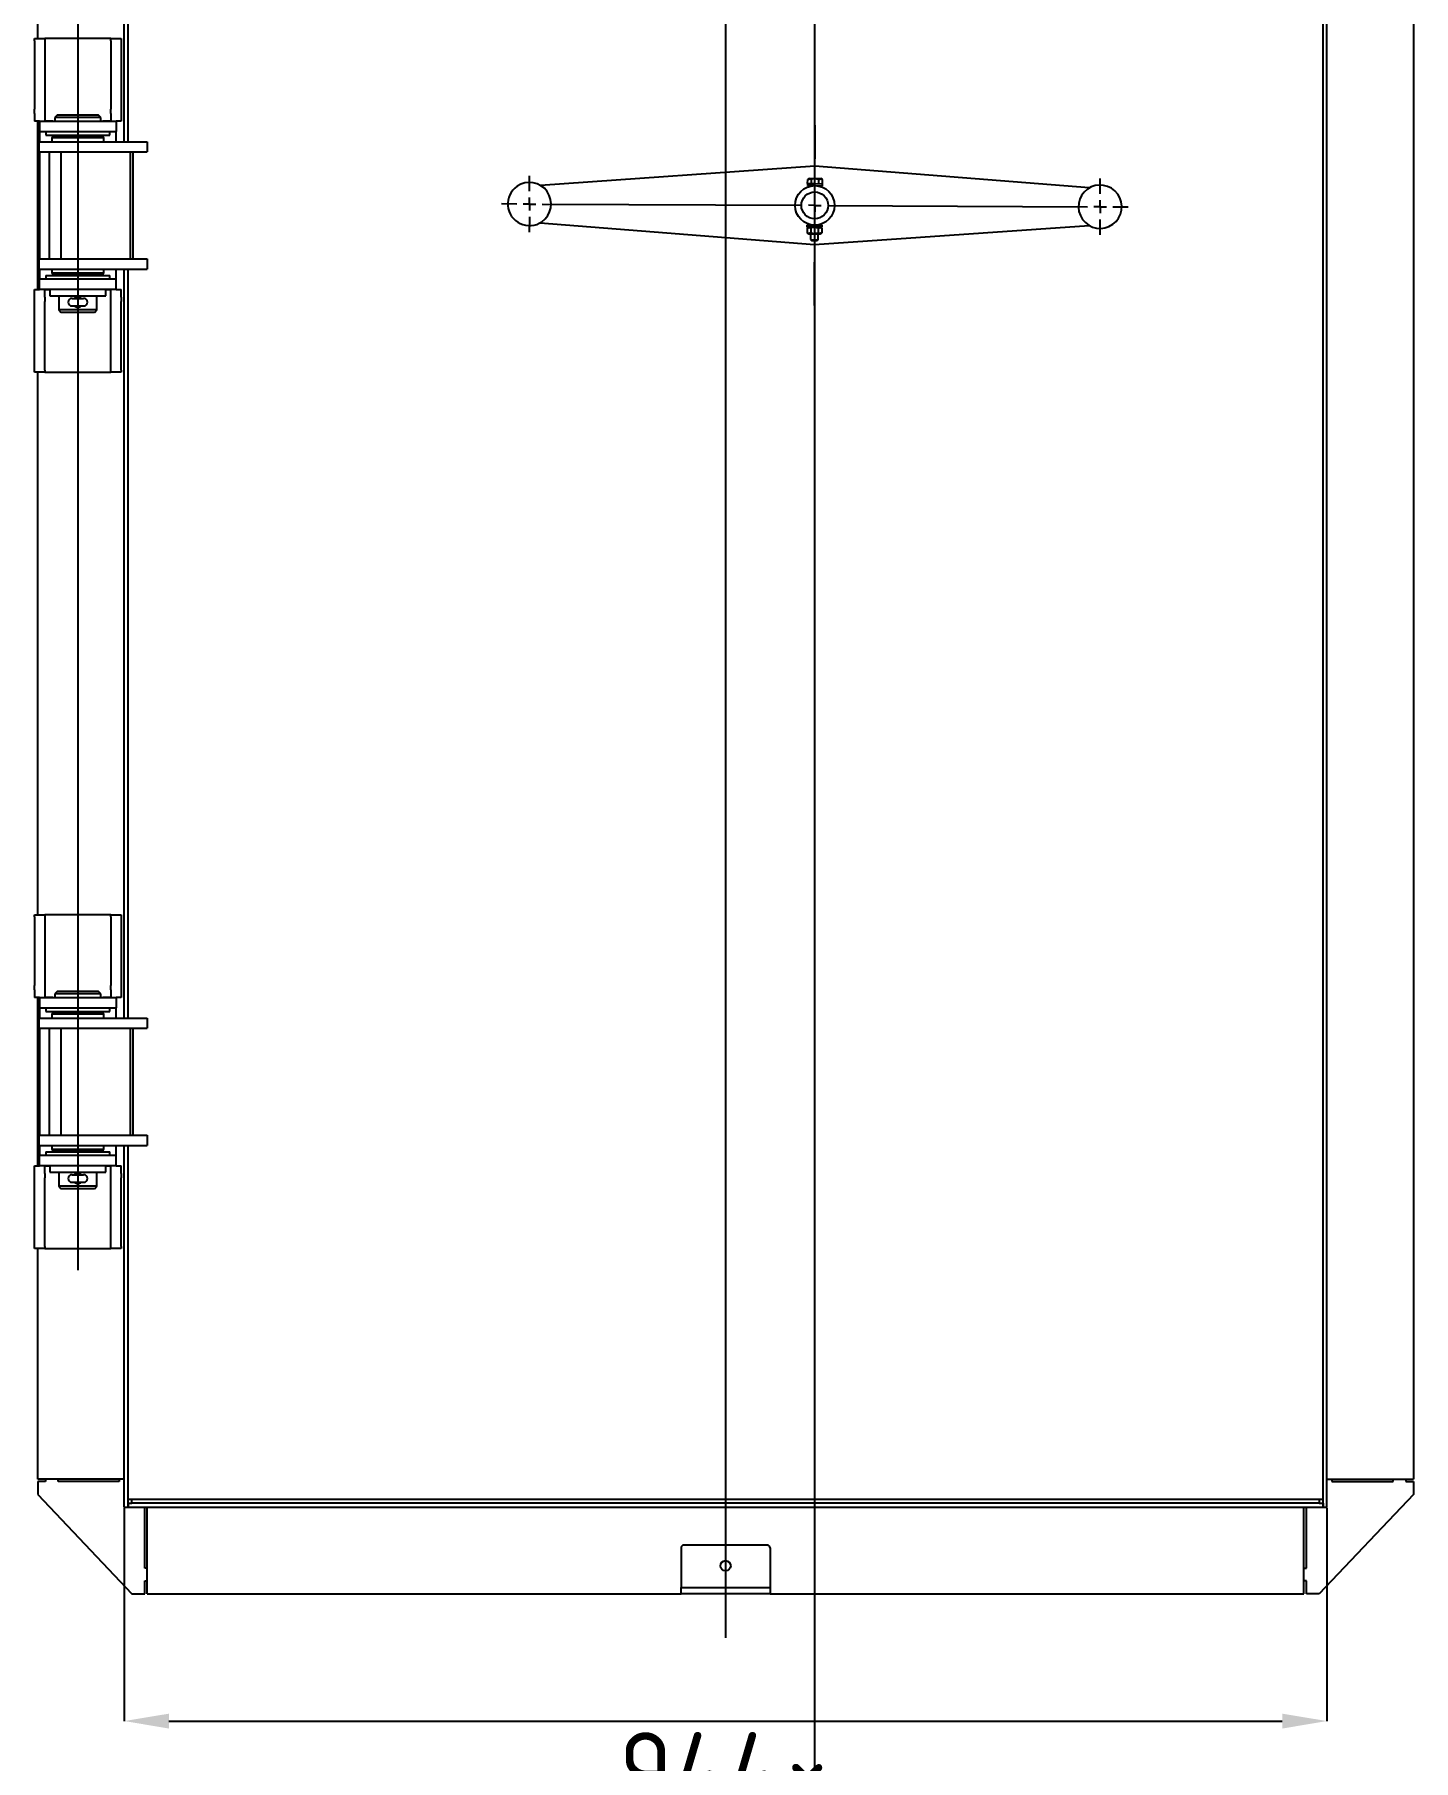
# Model space of a CAD drawing. Header units: millimetres. Extents: x 0 to 594, y 0 to 420.
# Drawn here: x 136.4 to 244.7, y 153.9 to 289.4 of the extents above; entities that cross this region are included whole.
import ezdxf

# ---------------------------------------------------------------- set-up
doc = ezdxf.new("R2010")
doc.units = ezdxf.units.MM
doc.header["$PDSIZE"] = -1
doc.layers.add('FORMAT', color=7, linetype='Continuous')
doc.styles.add('GOST-2.304_Type-B', font='')
doc.styles.add('SLDTEXTSTYLE1', font='TXT', dxfattribs={"width": 0.7})
doc.styles.get('GOST-2.304_Type-B').set_extended_font_data('GOST Common')
doc.dimstyles.new('SLDDIMSTYLE0', dxfattribs={"dimtxt": 3.5, "dimasz": 3.5, "dimexe": 0, "dimexo": 0.0625, "dimgap": 0.875, "dimtad": 2, "dimdec": 1, "dimlfac": 10, "dimrnd": 1e-09, "dimzin": 12, "dimdsep": 46, "dimtxsty": 'SLDTEXTSTYLE1', "dimsah": 1, "dimcen": 0.09, "dimadec": 0, "dimazin": 3, "dimtfac": 1, "dimtdec": 1, "dimtmove": 0, "dimatfit": 0, "dimfxl": 1, "dimfrac": 2, "dimtolj": 1, "dimtzin": 12, "dimarcsym": 0})

# ---------------------------------------------------------------- blocks, each defined once
blk = doc.blocks.new('_D_1')
at = {"layer": 'Defpoints', "color": 0, "transparency": 16777216}
for p in [(143.47, 173.77), (237.87, 173.77), (237.87, 156.97)]:
    blk.add_point(p, dxfattribs=at)
at = {"layer": 'FORMAT', "color": 0, "lineweight": -2, "transparency": 16777216}
for p, q in [((143.47, 173.7), (143.47, 156.97)), ((237.87, 173.7), (237.87, 156.97)), ((146.97, 156.97), (234.37, 156.97))]:
    blk.add_line(p, q, dxfattribs=at)
at = {"layer": 'FORMAT', "color": 0, "transparency": 16777216}
for points in [[(146.97, 157.55), (146.97, 156.38), (143.47, 156.97)], [(234.37, 157.55), (234.37, 156.38), (237.87, 156.97)]]:
    blk.add_solid(points, dxfattribs=at)
at = {"layer": 'FORMAT', "color": 0, "transparency": 16777216, "insert": (190.67, 156.09), "char_height": 6, "attachment_point": 2, "style": 'GOST-2.304_Type-B'}
blk.add_mtext('\\A1;944*', dxfattribs=at)
blk = doc.blocks.new('SW_CENTERMARKSYMBOL_0')
at = {"layer": 'FORMAT', "color": 0}
for p, q in [((22.4, 0.89), (22.43, 6.18)), ((0, 1), (0.01, 2.2)), ((44.8, 0.79), (44.81, 1.99)), ((-1, 0), (-2.2, 0.01)), ((0, 0), (-0.5, 0)), ((0, 0), (0, 0.5)), ((0, 0), (0, -0.5)), ((0, 0), (0.5, 0)), ((22.4, -0.11), (22.4, 0.39)), ((44.8, -0.21), (44.8, 0.29)), ((0, -1), (-0.01, -2.2)), ((1, 0), (21.4, -0.1)), ((22.4, -0.11), (21.9, -0.1)), ((22.39, -1.11), (22.36, -7.98)), ((22.4, -0.11), (22.4, -0.61)), ((22.4, -0.11), (22.9, -0.11)), ((23.4, -0.11), (43.8, -0.21)), ((44.8, -0.21), (44.3, -0.21)), ((44.79, -1.21), (44.79, -2.41)), ((44.8, -0.21), (44.8, -0.71)), ((44.8, -0.21), (45.3, -0.22)), ((45.8, -0.22), (47, -0.22))]:
    blk.add_line(p, q, dxfattribs=at)

msp = doc.modelspace()

# ---------------------------------------------------------------- linework, layer by layer
at = {"layer": 'FORMAT'}
for p, q in [((197.67, 143.872), (197.67, 403.198)), ((190.67, 387.479), (190.67, 163.492)), ((237.87, 173.766), (237.87, 378.166)), ((237.57, 174.366), (237.57, 377.566)), ((244.67, 375.966), (244.67, 175.966)), ((139.82, 353.316), (139.82, 192.368)), ((143.47, 280.966), (143.47, 339.766)), ((143.77, 280.966), (143.77, 339.766)), ((136.67, 289.066), (136.67, 331.666)), ((136.42, 289.066), (137.22, 289.066)), ((136.42, 288.896), (136.42, 289.066)), ((136.42, 288.896), (136.42, 283.508)), ((137.22, 289.066), (137.22, 288.896)), ((142.42, 289.066), (137.22, 289.066)), ((137.22, 288.896), (137.22, 283.508)), ((142.42, 289.066), (143.22, 289.066)), ((142.42, 288.896), (142.42, 289.066)), ((142.42, 288.896), (142.42, 283.508)), ((143.22, 289.066), (143.22, 288.896)), ((143.22, 288.896), (143.22, 283.508)), ((136.42, 283.178), (136.42, 283.508)), ((137.22, 283.508), (137.22, 283.178)), ((142.42, 283.178), (142.42, 283.508)), ((143.22, 283.508), (143.22, 283.178)), ((136.42, 283.178), (136.42, 282.566)), ((136.82, 282.566), (136.42, 282.566)), ((136.67, 269.366), (136.67, 282.566)), ((136.82, 282.566), (136.82, 281.766)), ((136.82, 282.566), (137.042, 282.566)), ((137.042, 282.566), (142.598, 282.566)), ((137.22, 283.178), (137.22, 282.566)), ((137.22, 282.591), (137.82, 282.591)), ((138.22, 283.066), (138.02, 282.866)), ((138.02, 282.866), (138.02, 282.566)), ((141.62, 282.866), (138.02, 282.866)), ((138.22, 283.066), (141.42, 283.066)), ((141.62, 282.866), (141.42, 283.066)), ((141.62, 282.566), (141.62, 282.866)), ((141.82, 282.591), (142.42, 282.591)), ((142.42, 283.178), (142.42, 282.566)), ((142.598, 282.566), (142.82, 282.566)), ((143.22, 282.566), (142.82, 282.566)), ((142.82, 282.566), (142.82, 281.766)), ((143.22, 283.178), (143.22, 282.566)), ((136.77, 280.966), (136.77, 280.166)), ((136.77, 280.966), (138.388, 280.966)), ((136.82, 281.766), (137.042, 281.766)), ((136.82, 281.741), (136.82, 280.966)), ((137.32, 281.741), (136.82, 281.741)), ((137.042, 281.766), (142.598, 281.766)), ((137.32, 281.766), (137.32, 281.466)), ((137.32, 281.466), (142.32, 281.466)), ((137.87, 281.366), (137.77, 281.266)), ((137.77, 281.266), (137.77, 280.966)), ((141.87, 281.266), (137.77, 281.266)), ((137.87, 281.366), (141.77, 281.366)), ((138.32, 281.466), (138.32, 281.366)), ((138.388, 280.966), (143.597, 280.966)), ((141.32, 281.366), (141.32, 281.466)), ((141.87, 281.266), (141.77, 281.366)), ((141.87, 280.966), (141.87, 281.266)), ((142.32, 281.466), (142.32, 281.766)), ((142.82, 281.741), (142.32, 281.741)), ((142.598, 281.766), (142.82, 281.766)), ((142.82, 280.966), (142.82, 281.741)), ((143.597, 280.966), (144.348, 280.966)), ((144.348, 280.966), (144.77, 280.966)), ((144.77, 280.966), (145.27, 280.966)), ((145.27, 280.966), (145.27, 280.166)), ((136.77, 280.166), (138.388, 280.166)), ((136.82, 280.166), (136.82, 271.766)), ((137.57, 280.166), (137.57, 271.766)), ((138.388, 280.166), (143.597, 280.166)), ((138.491, 280.166), (138.491, 271.766)), ((143.597, 280.166), (144.348, 280.166)), ((143.965, 271.766), (143.965, 280.166)), ((144.153, 271.766), (144.153, 280.166)), ((144.348, 280.166), (144.77, 280.166)), ((144.77, 280.166), (145.27, 280.166)), ((197.685, 279.046), (176.134, 277.537)), ((197.112, 277.683), (197.116, 278.009)), ((197.244, 278.081), (197.116, 278.009)), ((197.244, 278.081), (198.144, 278.071)), ((197.401, 277.679), (197.405, 278.006)), ((219.219, 277.331), (197.685, 279.046)), ((197.978, 277.673), (197.982, 277.999)), ((198.271, 277.996), (198.144, 278.071)), ((198.267, 277.669), (198.271, 277.996)), ((197.09, 277.683), (197.088, 277.523)), ((197.088, 277.523), (197.688, 277.516)), ((197.09, 277.683), (197.69, 277.676)), ((197.382, 276.981), (197.382, 276.976)), ((197.388, 277.519), (197.388, 277.49)), ((197.688, 277.516), (198.288, 277.509)), ((197.69, 277.676), (198.29, 277.669)), ((197.981, 276.969), (197.982, 276.974)), ((197.987, 277.483), (197.988, 277.512)), ((198.288, 277.509), (198.29, 277.669)), ((176.12, 274.601), (197.655, 272.886)), ((197.052, 274.423), (197.05, 274.263)), ((197.05, 274.263), (197.65, 274.256)), ((197.052, 274.423), (197.652, 274.416)), ((197.072, 274.189), (197.067, 273.816)), ((197.067, 273.816), (197.194, 273.741)), ((197.2, 274.261), (197.072, 274.189)), ((197.194, 273.741), (198.094, 273.731)), ((197.344, 273.74), (197.339, 273.28)), ((197.352, 274.449), (197.352, 274.42)), ((197.36, 274.186), (197.356, 273.813)), ((197.358, 274.963), (197.358, 274.958)), ((197.65, 274.256), (198.25, 274.249)), ((197.652, 274.416), (198.252, 274.409)), ((197.655, 272.886), (219.205, 274.395)), ((197.938, 274.179), (197.933, 273.806)), ((197.939, 273.273), (197.944, 273.733)), ((197.952, 274.413), (197.952, 274.442)), ((197.958, 274.951), (197.958, 274.956)), ((198.094, 273.731), (198.222, 273.803)), ((198.226, 274.176), (198.1, 274.251)), ((198.226, 274.176), (198.222, 273.803)), ((198.25, 274.249), (198.252, 274.409)), ((197.339, 273.28), (197.437, 273.179)), ((197.339, 273.28), (197.939, 273.273)), ((197.837, 273.174), (197.437, 273.179)), ((197.837, 273.174), (197.939, 273.273)), ((136.77, 271.766), (136.77, 270.966)), ((136.77, 271.766), (138.388, 271.766)), ((138.388, 271.766), (143.597, 271.766)), ((143.597, 271.766), (144.348, 271.766)), ((144.348, 271.766), (144.77, 271.766)), ((144.77, 271.766), (145.27, 271.766)), ((145.27, 271.766), (145.27, 270.966)), ((136.77, 270.966), (138.388, 270.966)), ((136.82, 270.966), (136.82, 270.191)), ((136.82, 270.191), (137.32, 270.191)), ((136.82, 269.366), (136.82, 270.166)), ((137.042, 270.166), (136.82, 270.166)), ((142.598, 270.166), (137.042, 270.166)), ((137.32, 270.466), (137.32, 270.166)), ((137.32, 270.466), (142.32, 270.466)), ((137.77, 270.966), (137.77, 270.666)), ((137.77, 270.666), (137.87, 270.566)), ((137.77, 270.666), (141.87, 270.666)), ((141.77, 270.566), (137.87, 270.566)), ((138.32, 270.566), (138.32, 270.466)), ((138.388, 270.966), (143.597, 270.966)), ((141.32, 270.466), (141.32, 270.566)), ((141.77, 270.566), (141.87, 270.666)), ((141.87, 270.666), (141.87, 270.966)), ((142.32, 270.166), (142.32, 270.466)), ((142.32, 270.191), (142.82, 270.191)), ((142.82, 270.166), (142.598, 270.166)), ((142.82, 270.191), (142.82, 270.966)), ((142.82, 269.366), (142.82, 270.166)), ((143.47, 212.166), (143.47, 270.966)), ((143.597, 270.966), (144.348, 270.966)), ((143.77, 212.166), (143.77, 270.966)), ((144.348, 270.966), (144.77, 270.966)), ((144.77, 270.966), (145.27, 270.966)), ((136.42, 269.366), (136.82, 269.366)), ((136.42, 268.754), (136.42, 269.366)), ((136.42, 268.425), (136.42, 268.754)), ((136.42, 263.036), (136.42, 268.425)), ((137.042, 269.366), (136.82, 269.366)), ((142.598, 269.366), (137.042, 269.366)), ((137.22, 268.754), (137.22, 269.366)), ((137.62, 269.341), (137.22, 269.341)), ((137.22, 268.754), (137.22, 268.425)), ((137.22, 263.036), (137.22, 268.425)), ((137.62, 269.366), (137.62, 268.866)), ((137.62, 268.866), (139.82, 268.866)), ((138.32, 268.866), (138.32, 267.766)), ((139.37, 268.666), (140.27, 268.666)), ((139.82, 268.866), (142.02, 268.866)), ((141.32, 267.766), (141.32, 268.866)), ((142.02, 268.866), (142.02, 269.366)), ((142.42, 269.341), (142.02, 269.341)), ((142.42, 268.754), (142.42, 269.366)), ((142.42, 268.425), (142.42, 268.754)), ((142.42, 263.036), (142.42, 268.425)), ((142.82, 269.366), (142.598, 269.366)), ((142.82, 269.366), (143.22, 269.366)), ((143.22, 268.754), (143.22, 269.366)), ((143.22, 268.754), (143.22, 268.425)), ((143.22, 263.036), (143.22, 268.425)), ((138.32, 267.766), (138.52, 267.566)), ((141.32, 267.766), (138.32, 267.766)), ((141.12, 267.566), (138.52, 267.566)), ((139.37, 268.066), (140.27, 268.066)), ((141.12, 267.566), (141.32, 267.766)), ((136.42, 262.866), (136.42, 263.036)), ((137.22, 263.036), (137.22, 262.866)), ((142.42, 262.866), (142.42, 263.036)), ((143.22, 263.036), (143.22, 262.866)), ((137.22, 262.866), (136.42, 262.866)), ((136.67, 220.266), (136.67, 262.866)), ((137.22, 262.866), (142.42, 262.866)), ((143.22, 262.866), (142.42, 262.866)), ((136.42, 220.266), (137.22, 220.266)), ((136.42, 220.096), (136.42, 220.266)), ((136.42, 220.096), (136.42, 214.708)), ((137.22, 220.266), (137.22, 220.096)), ((142.42, 220.266), (137.22, 220.266)), ((137.22, 220.096), (137.22, 214.708)), ((142.42, 220.266), (143.22, 220.266)), ((142.42, 220.096), (142.42, 220.266)), ((142.42, 220.096), (142.42, 214.708)), ((143.22, 220.266), (143.22, 220.096)), ((143.22, 220.096), (143.22, 214.708)), ((136.42, 214.378), (136.42, 214.708)), ((136.42, 214.378), (136.42, 213.766)), ((137.22, 214.708), (137.22, 214.378)), ((137.22, 214.378), (137.22, 213.766)), ((138.22, 214.266), (138.02, 214.066)), ((138.22, 214.266), (141.42, 214.266)), ((141.62, 214.066), (141.42, 214.266)), ((142.42, 214.378), (142.42, 214.708)), ((142.42, 214.378), (142.42, 213.766)), ((143.22, 214.708), (143.22, 214.378)), ((143.22, 214.378), (143.22, 213.766)), ((136.82, 213.766), (136.42, 213.766)), ((136.67, 200.566), (136.67, 213.766)), ((136.82, 213.766), (136.82, 212.966)), ((136.82, 213.766), (137.042, 213.766)), ((136.82, 212.966), (137.042, 212.966)), ((136.82, 212.941), (136.82, 212.166)), ((137.32, 212.941), (136.82, 212.941)), ((137.042, 213.766), (142.598, 213.766)), ((137.042, 212.966), (142.598, 212.966)), ((137.22, 213.791), (137.82, 213.791)), ((137.32, 212.966), (137.32, 212.666)), ((138.02, 214.066), (138.02, 213.766)), ((141.62, 214.066), (138.02, 214.066)), ((141.62, 213.766), (141.62, 214.066)), ((141.82, 213.791), (142.42, 213.791)), ((142.32, 212.666), (142.32, 212.966)), ((142.82, 212.941), (142.32, 212.941)), ((142.598, 213.766), (142.82, 213.766)), ((142.598, 212.966), (142.82, 212.966)), ((143.22, 213.766), (142.82, 213.766)), ((142.82, 213.766), (142.82, 212.966)), ((142.82, 212.166), (142.82, 212.941)), ((136.77, 212.166), (136.77, 211.366)), ((136.77, 212.166), (138.388, 212.166)), ((137.32, 212.666), (142.32, 212.666)), ((137.87, 212.566), (137.77, 212.466)), ((137.77, 212.466), (137.77, 212.166)), ((141.87, 212.466), (137.77, 212.466)), ((137.87, 212.566), (141.77, 212.566)), ((138.32, 212.666), (138.32, 212.566)), ((138.388, 212.166), (143.597, 212.166)), ((141.32, 212.566), (141.32, 212.666)), ((141.87, 212.466), (141.77, 212.566)), ((141.87, 212.166), (141.87, 212.466)), ((143.597, 212.166), (144.348, 212.166)), ((144.348, 212.166), (144.77, 212.166)), ((144.77, 212.166), (145.27, 212.166)), ((145.27, 212.166), (145.27, 211.366)), ((136.77, 211.366), (138.388, 211.366)), ((136.82, 211.366), (136.82, 202.966)), ((137.57, 211.366), (137.57, 202.966)), ((138.388, 211.366), (143.597, 211.366)), ((138.491, 211.366), (138.491, 202.966)), ((143.597, 211.366), (144.348, 211.366)), ((143.965, 202.966), (143.965, 211.366)), ((144.153, 202.966), (144.153, 211.366)), ((144.348, 211.366), (144.77, 211.366)), ((144.77, 211.366), (145.27, 211.366)), ((136.77, 202.966), (136.77, 202.166)), ((136.77, 202.966), (138.388, 202.966)), ((136.77, 202.166), (138.388, 202.166)), ((136.82, 202.166), (136.82, 201.391)), ((137.77, 202.166), (137.77, 201.866)), ((138.388, 202.966), (143.597, 202.966)), ((138.388, 202.166), (143.597, 202.166)), ((141.87, 201.866), (141.87, 202.166)), ((142.82, 201.391), (142.82, 202.166)), ((143.47, 173.766), (143.47, 202.166)), ((143.597, 202.966), (144.348, 202.966)), ((143.597, 202.166), (144.348, 202.166)), ((143.77, 174.366), (143.77, 202.166)), ((144.348, 202.966), (144.77, 202.966)), ((144.348, 202.166), (144.77, 202.166)), ((144.77, 202.966), (145.27, 202.966)), ((144.77, 202.166), (145.27, 202.166)), ((145.27, 202.966), (145.27, 202.166)), ((136.42, 200.566), (136.82, 200.566)), ((136.42, 199.954), (136.42, 200.566)), ((136.82, 201.391), (137.32, 201.391)), ((136.82, 200.566), (136.82, 201.366)), ((137.042, 201.366), (136.82, 201.366)), ((137.042, 200.566), (136.82, 200.566)), ((142.598, 201.366), (137.042, 201.366)), ((142.598, 200.566), (137.042, 200.566)), ((137.22, 199.954), (137.22, 200.566)), ((137.32, 201.666), (137.32, 201.366)), ((137.32, 201.666), (142.32, 201.666)), ((137.62, 200.566), (137.62, 200.066)), ((137.77, 201.866), (137.87, 201.766)), ((137.77, 201.866), (141.87, 201.866)), ((141.77, 201.766), (137.87, 201.766)), ((138.32, 201.766), (138.32, 201.666)), ((141.32, 201.666), (141.32, 201.766)), ((141.77, 201.766), (141.87, 201.866)), ((142.02, 200.066), (142.02, 200.566)), ((142.32, 201.366), (142.32, 201.666)), ((142.32, 201.391), (142.82, 201.391)), ((142.42, 199.954), (142.42, 200.566)), ((142.82, 201.366), (142.598, 201.366)), ((142.82, 200.566), (142.598, 200.566)), ((142.82, 200.566), (142.82, 201.366)), ((142.82, 200.566), (143.22, 200.566)), ((143.22, 199.954), (143.22, 200.566)), ((136.42, 199.625), (136.42, 199.954)), ((136.42, 194.236), (136.42, 199.625)), ((137.62, 200.541), (137.22, 200.541)), ((137.22, 199.954), (137.22, 199.625)), ((137.22, 194.236), (137.22, 199.625)), ((137.62, 200.066), (139.82, 200.066)), ((138.32, 200.066), (138.32, 198.966)), ((139.37, 199.866), (140.27, 199.866)), ((139.37, 199.266), (140.27, 199.266)), ((139.82, 200.066), (142.02, 200.066)), ((141.32, 198.966), (141.32, 200.066)), ((142.42, 200.541), (142.02, 200.541)), ((142.42, 199.625), (142.42, 199.954)), ((142.42, 194.236), (142.42, 199.625)), ((143.22, 199.954), (143.22, 199.625)), ((143.22, 194.236), (143.22, 199.625)), ((138.32, 198.966), (138.52, 198.766)), ((141.32, 198.966), (138.32, 198.966)), ((141.12, 198.766), (138.52, 198.766)), ((141.12, 198.766), (141.32, 198.966)), ((136.42, 194.066), (136.42, 194.236)), ((137.22, 194.066), (136.42, 194.066)), ((136.67, 175.966), (136.67, 194.066)), ((137.22, 194.236), (137.22, 194.066)), ((137.22, 194.066), (142.42, 194.066)), ((142.42, 194.066), (142.42, 194.236)), ((143.22, 194.066), (142.42, 194.066)), ((143.22, 194.236), (143.22, 194.066)), ((143.47, 175.966), (136.67, 175.966)), ((136.67, 175.766), (136.67, 174.766)), ((137.27, 175.766), (136.67, 175.766)), ((137.27, 175.966), (137.27, 175.766)), ((138.27, 175.966), (137.27, 175.966)), ((138.27, 175.766), (138.27, 175.966)), ((143.07, 175.766), (138.27, 175.766)), ((143.07, 175.966), (143.07, 175.766)), ((143.47, 175.966), (143.07, 175.966)), ((237.87, 175.966), (238.27, 175.966)), ((237.87, 175.966), (244.67, 175.966)), ((238.27, 175.966), (238.27, 175.766)), ((238.27, 175.766), (243.07, 175.766)), ((243.07, 175.766), (243.07, 175.966)), ((243.07, 175.966), (244.07, 175.966)), ((244.07, 175.966), (244.07, 175.766)), ((244.07, 175.766), (244.67, 175.766)), ((244.67, 175.766), (244.67, 174.766)), ((136.67, 174.766), (144.07, 166.966)), ((143.47, 173.766), (143.77, 173.766)), ((143.77, 173.766), (143.77, 174.366)), ((144.67, 174.366), (143.77, 174.366)), ((143.77, 174.066), (144.07, 174.066)), ((143.77, 174.066), (143.77, 173.766)), ((143.77, 173.766), (237.57, 173.766)), ((144.07, 174.066), (144.07, 174.366)), ((144.67, 174.066), (144.07, 174.066)), ((236.67, 174.366), (144.67, 174.366)), ((236.67, 174.066), (144.67, 174.066)), ((145.07, 168.966), (145.07, 173.766)), ((145.27, 166.966), (145.27, 173.766)), ((236.07, 166.966), (236.07, 173.766)), ((236.27, 168.966), (236.27, 173.766)), ((237.57, 174.366), (236.67, 174.366)), ((237.27, 174.066), (236.67, 174.066)), ((244.67, 174.766), (237.27, 166.966)), ((237.27, 174.366), (237.27, 174.066)), ((237.27, 174.066), (237.57, 174.066)), ((237.57, 173.766), (237.57, 174.366)), ((237.57, 174.066), (237.57, 173.766)), ((237.57, 173.766), (237.87, 173.766)), ((193.97, 170.766), (187.37, 170.766)), ((187.17, 170.566), (187.17, 167.966)), ((194.17, 170.566), (194.17, 167.966)), ((145.27, 168.966), (145.07, 168.966)), ((145.27, 167.966), (145.27, 168.966)), ((236.07, 167.966), (236.07, 168.966)), ((236.07, 168.966), (236.27, 168.966)), ((144.07, 166.966), (145.07, 166.966)), ((145.07, 167.966), (145.27, 167.966)), ((145.07, 166.966), (145.07, 167.966)), ((145.27, 166.966), (187.17, 166.966)), ((187.17, 167.966), (187.17, 167.466)), ((187.17, 166.966), (187.17, 167.466)), ((187.17, 167.466), (190.67, 167.466)), ((190.67, 166.966), (187.17, 166.966)), ((190.67, 167.466), (194.17, 167.466)), ((194.17, 166.966), (190.67, 166.966)), ((194.17, 167.966), (194.17, 167.466)), ((194.17, 167.466), (194.17, 166.966)), ((194.17, 166.966), (236.07, 166.966)), ((236.27, 167.966), (236.07, 167.966)), ((236.27, 166.966), (236.27, 167.966)), ((237.27, 166.966), (236.27, 166.966))]:
    msp.add_line(p, q, dxfattribs=at)
at = {"layer": 'FORMAT', "flags": 128}
for points in [[(197.116, 278.009), (197.271, 278.052), (197.405, 278.006)], [(197.982, 277.999), (198.137, 278.042), (198.271, 277.996)], [(197.356, 273.813), (197.201, 273.77), (197.067, 273.816)], [(197.072, 274.189), (197.227, 274.232), (197.36, 274.186)], [(198.222, 273.803), (198.067, 273.76), (197.933, 273.806)], [(197.938, 274.179), (198.093, 274.222), (198.226, 274.176)]]:
    msp.add_lwpolyline(points, dxfattribs=at)
at = {"layer": 'FORMAT'}
for centre, radius in [((197.67, 275.966), 1.55), ((197.67, 275.966), 1.05), ((190.67, 169.166), 0.4)]:
    msp.add_circle(centre, radius, dxfattribs=at)
for centre, radius, start, end in [((137.82, 282.541), 0.05, 30, 90), ((141.82, 282.541), 0.05, 90, 150), ((197.683, 277.061), 0.985, 72.28526, 106.38286), ((175.27, 276.073), 1.7, 124.80399, 304.80399), ((175.27, 276.073), 1.7, 304.80399, 124.80399), ((220.07, 275.859), 1.7, 125.73629, 305.73629), ((220.07, 275.859), 1.7, 305.73629, 125.73629), ((197.656, 274.749), 0.983, 252.25313, 286.41499), ((197.638, 273.243), 0.983, 72.25313, 106.41499), ((139.37, 268.366), 0.3, 90, 270), ((139.821, 268.403), 0.367, 45.74536, 133.02507), ((140.27, 268.366), 0.3, 270, 90), ((139.801, 268.302), 0.336, 224.50855, 273.16016), ((139.84, 268.3), 0.335, 266.46026, 315.62999), ((137.82, 213.741), 0.05, 30, 90), ((141.82, 213.741), 0.05, 90, 150), ((139.37, 199.566), 0.3, 90, 270), ((139.801, 199.501), 0.336, 224.67023, 273.19232), ((139.821, 199.603), 0.367, 45.74536, 133.02507), ((139.84, 199.5), 0.335, 266.46026, 315.62999), ((140.27, 199.566), 0.3, 270, 90), ((187.37, 170.566), 0.2, 90, 180), ((193.97, 170.566), 0.2, 0, 90)]:
    msp.add_arc(centre, radius, start, end, dxfattribs=at)

# ---------------------------------------------------------------- block references
msp.add_blockref('SW_CENTERMARKSYMBOL_0', (175.27, 276.073), dxfattribs=at)

# ---------------------------------------------------------------- dimensions: what is measured, and where the dimension line sits
dim = msp.add_linear_dim(base=(237.87, 156.966), p1=(143.47, 173.766), p2=(237.87, 173.766), text='<>*', dimstyle='SLDDIMSTYLE0', override={"dimtxt": 6, "dimtxsty": 'GOST-2.304_Type-B'}, dxfattribs=at)
dim.commit()
dim.dimension.update_dxf_attribs({"geometry": '_D_1', "text_midpoint": (190.67, 156.966), "dimtype": 160})

doc.saveas('drawing.dxf')
